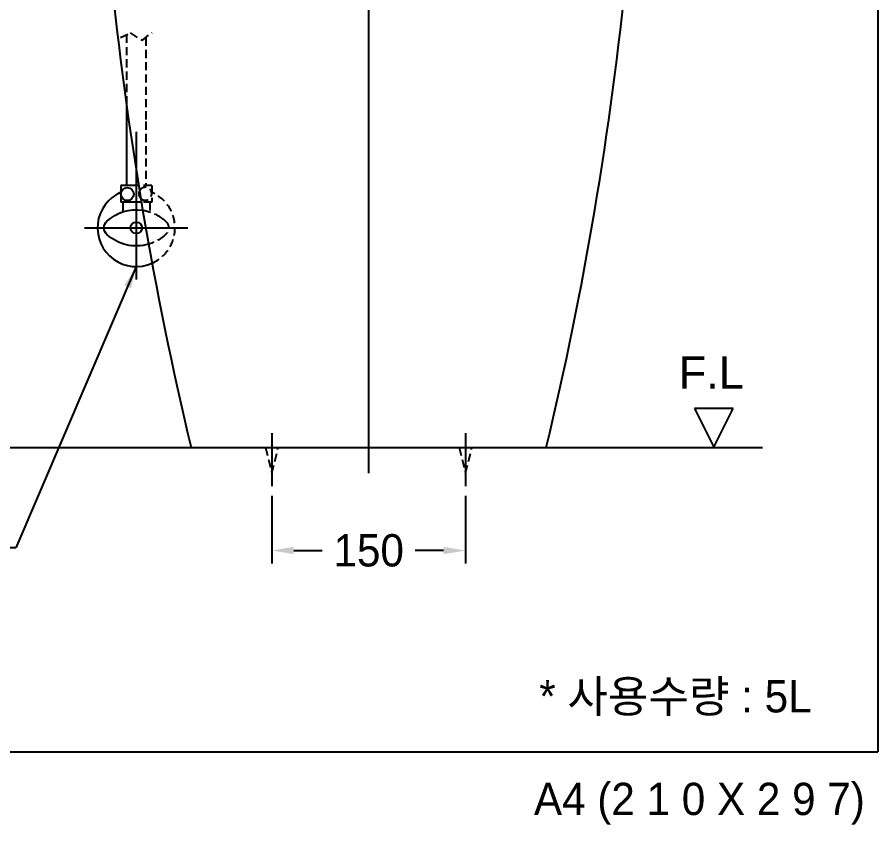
# Model space of a CAD drawing. Header units: millimetres. Extents: x 0 to 1800, y -67 to 2530.
# Drawn here: x 1134 to 1800, y -57 to 569 of the extents above; entities that cross this region are included whole.
import ezdxf
from ezdxf.enums import TextEntityAlignment as Align
from ezdxf.lldxf.tags import DXFTag

# ---------------------------------------------------------------- set-up
doc = ezdxf.new("R2010")
doc.units = ezdxf.units.MM
doc.linetypes.add('DASHED2', pattern=[9.525, 6.35, -3.175])
for name, color, linetype in [('TEXT', 7, 'Continuous'), ('내부선 및 부속', 4, 'Continuous'), ('도각라인', 255, 'Continuous'), ('외형선', 3, 'Continuous'), ('점선', 6, 'DASHED2'), ('중심선', 1, 'DASHED'), ('치수선', 7, 'Continuous')]:
    doc.layers.add(name, color=color, linetype=linetype)
doc.styles.add('____', font='')
doc.styles.add('타이틀', font='H2GTRM.TTF', dxfattribs={"height": 25})
doc.styles.get('____').set_extended_font_data('굴림')
tags = doc.linetypes.add('DASHDOT', pattern=[70, 31, -13, 13, -13]).pattern_tags.tags
tags[10:11] = [DXFTag(74, 4), DXFTag(75, 0), DXFTag(340, '0'), DXFTag(46, 0.0), DXFTag(50, 0.0), DXFTag(44, 0.0), DXFTag(45, 0.0)]
tags[8:9] = [DXFTag(74, 4), DXFTag(75, 0), DXFTag(340, '0'), DXFTag(46, 0.0), DXFTag(50, 0.0), DXFTag(44, 0.0), DXFTag(45, 0.0)]
tags[6:7] = [DXFTag(74, 4), DXFTag(75, 0), DXFTag(340, '0'), DXFTag(46, 0.0), DXFTag(50, 0.0), DXFTag(44, 0.0), DXFTag(45, 0.0)]
tags[4:5] = [DXFTag(74, 4), DXFTag(75, 0), DXFTag(340, '0'), DXFTag(46, 0.0), DXFTag(50, 0.0), DXFTag(44, 0.0), DXFTag(45, 0.0)]
tags = doc.linetypes.add('DASHED', pattern=[25.72, 12.86, -12.86]).pattern_tags.tags
tags[6:7] = [DXFTag(74, 4), DXFTag(75, 0), DXFTag(340, '0'), DXFTag(46, 0.0), DXFTag(50, 0.0), DXFTag(44, 0.0), DXFTag(45, 0.0)]
tags[4:5] = [DXFTag(74, 4), DXFTag(75, 0), DXFTag(340, '0'), DXFTag(46, 0.0), DXFTag(50, 0.0), DXFTag(44, 0.0), DXFTag(45, 0.0)]
doc.dimstyles.new('MSADIM', dxfattribs={"dimtxt": 33, "dimasz": 17, "dimexe": 10, "dimexo": 7.5, "dimgap": 10, "dimtad": 0, "dimtih": 1, "dimtoh": 1, "dimdec": 0, "dimzin": 1, "dimdsep": 46, "dimtxsty": '____', "dimcen": 11.25, "dimadec": 0, "dimazin": 0, "dimtfac": 1, "dimtdec": 0, "dimtix": 1, "dimtmove": 0, "dimatfit": 3, "dimfxl": 1, "dimtolj": 1, "dimtzin": 1, "dimarcsym": 0})

# ---------------------------------------------------------------- blocks, each defined once
blk = doc.blocks.new('*D12')
at = {"layer": '치수선', "color": 0, "linetype": 'Continuous', "lineweight": -2, "transparency": 16777216}
for p, q in [((1330.73, 198.06), (1330.73, 145.76)), ((1480.73, 198.06), (1480.73, 145.76)), ((1347.73, 155.76), (1369.8, 155.76)), ((1463.73, 155.76), (1441.66, 155.76))]:
    blk.add_line(p, q, dxfattribs=at)
at = {"layer": '치수선', "color": 0, "linetype": 'Continuous', "transparency": 16777216}
for points in [[(1347.73, 158.59), (1347.73, 152.93), (1330.73, 155.76)], [(1463.73, 158.59), (1463.73, 152.93), (1480.73, 155.76)]]:
    blk.add_solid(points, dxfattribs=at)
at = {"layer": '치수선', "color": 0, "linetype": 'Continuous', "transparency": 16777216, "insert": (1405.73, 155.76), "char_height": 25, "attachment_point": 5, "style": '____'}
blk.add_mtext('\\A1;150', dxfattribs=at)

msp = doc.modelspace()

# ---------------------------------------------------------------- linework, layer by layer
at = {"layer": '내부선 및 부속', "linetype": 'Continuous'}
for p, q in [((1218.23, 500.02), (1218.23, 438.31)), ((1213.73, 438.31), (1213.73, 425.31)), ((1227.54, 438.31), (1213.73, 438.31)), ((1229.67, 425.31), (1213.73, 425.31)), ((1215.23, 425.31), (1215.23, 417.87))]:
    msp.add_line(p, q, dxfattribs=at)
at = {"layer": '내부선 및 부속', "linetype": 'Continuous', "flags": 128}
for points in [[(1203, 410.72, -0.226258), (1230.7, 419.19, -0.226258)], [(1203, 400.39, -0.44), (1203, 410.72)], [(1235.27, 392.94, -0.263142), (1203, 400.39)]]:
    msp.add_lwpolyline(points, format="xyb", dxfattribs=at)
at = {"layer": '내부선 및 부속', "linetype": 'Continuous'}
for centre, radius in [((1218.78, 431.71), 5), ((1225.73, 405.56), 4.5)]:
    msp.add_circle(centre, radius, dxfattribs=at)
for centre, radius, start, end in [((1232.71, 431.96), 5, 154.03058, 224.64519), ((1225.73, 405.56), 30, 113.5781, 294.24728), ((1225.73, 405.56), 30, 66.42157, 66.42174)]:
    msp.add_arc(centre, radius, start, end, dxfattribs=at)
at = {"layer": '도각라인', "color": 7}
for p in [(1800, 2530), (0, 0)]:
    msp.add_line(p, (1800, 0), dxfattribs=at)
at = {"layer": '외형선', "linetype": 'Continuous'}
for p, q in [((1687.98, 265.74), (1657.98, 265.74)), ((1657.98, 265.74), (1672.98, 235.74)), ((1672.98, 235.74), (1687.98, 265.74))]:
    msp.add_line(p, q, dxfattribs=at)
at = {"layer": '외형선'}
msp.add_line((261.24, 235.56), (1710.78, 235.56), dxfattribs=at)
at = {"layer": '외형선', "lineweight": 18}
msp.add_line((1268.23, 235.56), (1543.23, 235.56), dxfattribs=at)
at = {"layer": '외형선'}
for centre, start, end in [((3936.83, 876.61), 185.66792, 193.50774), ((-1125.37, 876.61), 346.49226, 354.33208)]:
    msp.add_arc(centre, 2744.52, start, end, dxfattribs=at)
at = {"layer": '점선'}
for p, q in [((1213.44, 552.84), (1221.09, 556.4)), ((1218.23, 555.07), (1218.23, 500.02)), ((1221.09, 556.4), (1230.38, 550.52)), ((1230.38, 550.52), (1237.95, 556.83)), ((1233.23, 552.9), (1233.23, 487.85)), ((1233.23, 487.85), (1233.23, 438.31)), ((1237.73, 438.31), (1227.54, 438.31)), ((1237.73, 438.31), (1237.73, 425.31)), ((1237.73, 425.31), (1229.67, 425.31)), ((1236.23, 425.31), (1236.23, 417.87)), ((1325.73, 235.56), (1330.73, 215.56)), ((1330.73, 215.56), (1335.73, 235.56)), ((1475.73, 235.56), (1480.73, 215.56)), ((1480.73, 215.56), (1485.73, 235.56))]:
    msp.add_line(p, q, dxfattribs=at)
at = {"layer": '점선', "flags": 128}
for points in [[(1230.7, 419.19, -0.104556), (1243.74, 414.33)], [(1243.74, 414.33, -0.044231), (1248.46, 410.72)], [(1248.46, 410.72, -0.44), (1248.46, 400.39)], [(1248.46, 400.39, -0.011173), (1247.33, 399.4, -0.011173)], [(1247.33, 399.4, -0.102769), (1235.27, 392.94)]]:
    msp.add_lwpolyline(points, format="xyb", dxfattribs=at)
at = {"layer": '점선'}
for centre, radius, start, end in [((1232.71, 431.96), 5, 224.64519, 154.03058), ((1225.73, 405.56), 30, 64.66354, 66.42174), ((1225.73, 405.56), 30, 294.24728, 64.66354)]:
    msp.add_arc(centre, radius, start, end, dxfattribs=at)
at = {"layer": '중심선', "linetype": 'DASHDOT'}
for p, q in [((1405.73, 215.56), (1405.73, 863.06)), ((1225.73, 479.97), (1225.73, 365.56)), ((1185.73, 405.56), (1265.73, 405.56)), ((1330.73, 246.66), (1330.73, 205.56)), ((1480.73, 246.66), (1480.73, 205.56))]:
    msp.add_line(p, q, dxfattribs=at)

# ---------------------------------------------------------------- texts
at = {"layer": 'TEXT', "style": '타이틀'}
msp.add_text('* 사용수량 : 5L', height=25, dxfattribs=at).set_placement((1643.3, 42.93), align=Align.MIDDLE_CENTER)
msp.add_text('A4 (2 1 0 X 2 9 7)', height=25, dxfattribs=at).set_placement((1790, -36.52), align=Align.MIDDLE_RIGHT)
at = {"layer": 'TEXT', "insert": (1645.79, 306.09), "char_height": 25, "width": 248.9925, "attachment_point": 1, "line_spacing_factor": 0.963855, "style": '타이틀'}
msp.add_mtext('\\fArial;F.L', dxfattribs=at)

# ---------------------------------------------------------------- dimensions: what is measured, and where the dimension line sits
at = {"layer": '치수선', "linetype": 'Continuous'}
dim = msp.add_linear_dim(base=(1480.73, 155.76), p1=(1330.73, 205.56), p2=(1480.73, 205.56), dimstyle='MSADIM', override={"dimtxt": 25}, dxfattribs=at)
dim.commit()
dim.dimension.update_dxf_attribs({"geometry": '*D12', "text_midpoint": (1405.73, 155.76)})

# ---------------------------------------------------------------- leaders
at = {"layer": '치수선', "linetype": 'Continuous', "annotation_type": 0, "has_hookline": 1, "hookline_direction": 0, "horizontal_direction": (-1, 0, 0)}
msp.add_leader([(1225.73, 375.56), (1132.52, 157.89), (1115.52, 157.89)], dimstyle='MSADIM', override={"dimtxt": 25}, dxfattribs=at)

doc.saveas('drawing.dxf')
